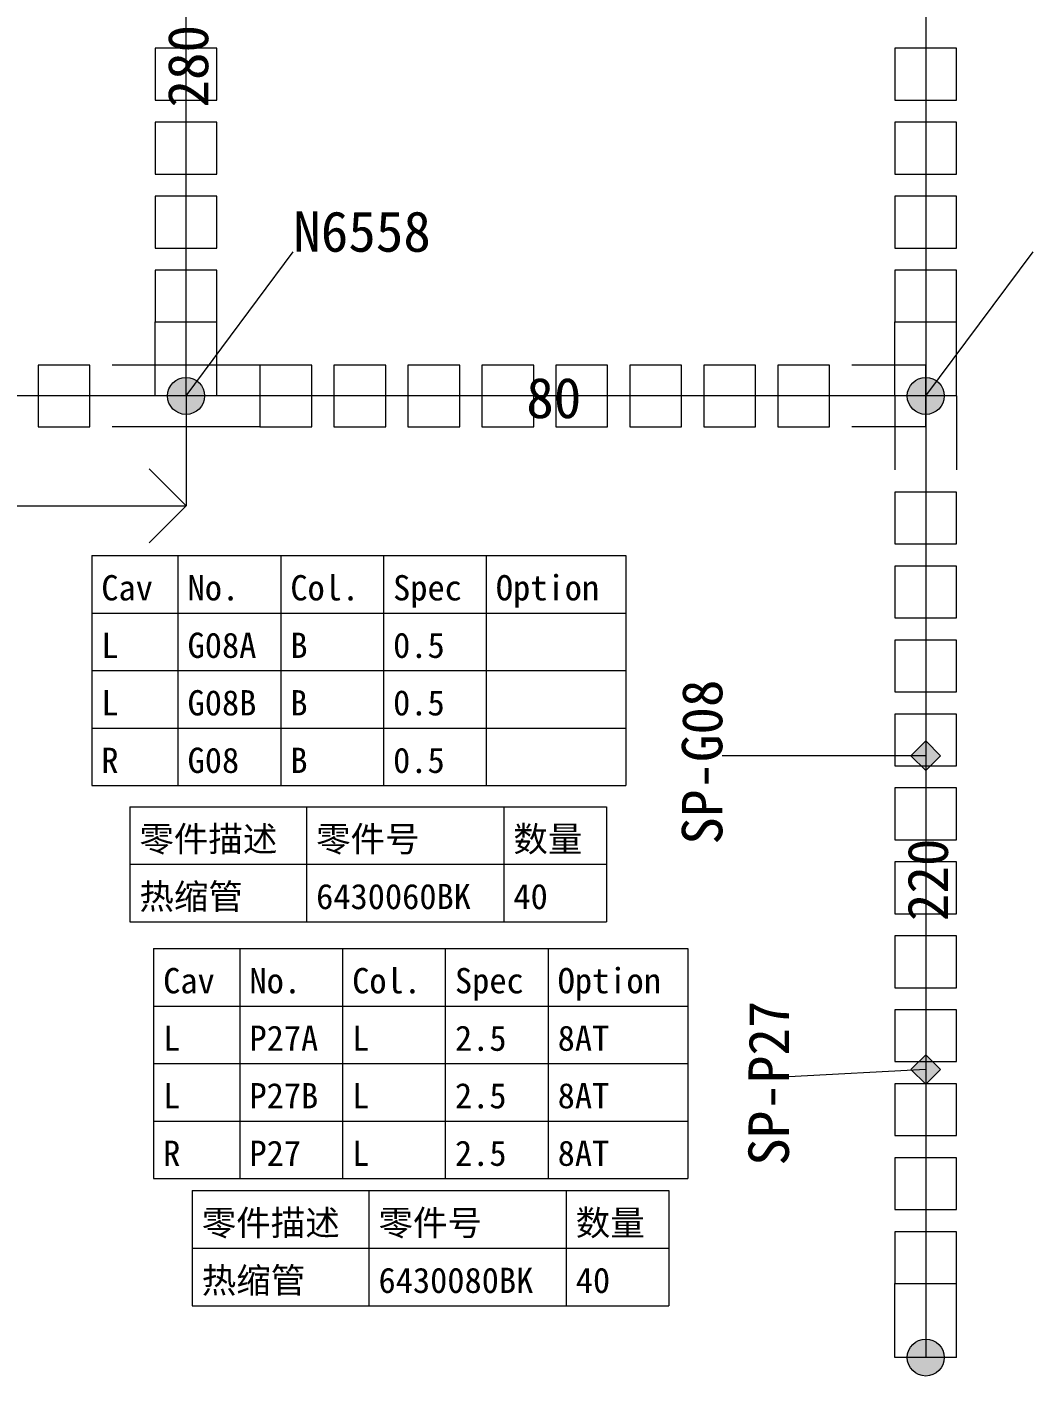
# Model space of a CAD drawing. Header units: millimetres. Extents: x 6 to 3615, y -854 to 0.
# Drawn here: x 913.8 to 981.8, y -771.4 to -680.3 of the extents above; entities that cross this region are included whole.
import ezdxf

# ---------------------------------------------------------------- set-up
doc = ezdxf.new("R2010")
doc.units = ezdxf.units.MM
doc.styles.add('4eff5b8b_Style', font='simfang.ttf')

msp = doc.modelspace()

# ---------------------------------------------------------------- hatches: boundary and pattern name
h = msp.add_hatch(color=256)
edge = h.paths.add_edge_path()
edge.add_arc((924.562, -705.193), 1.25, 0, 360)
h = msp.add_hatch(color=256)
edge = h.paths.add_edge_path()
edge.add_arc((924.562, -705.193), 1.25, 0, 360)
h = msp.add_hatch(color=256)
edge = h.paths.add_edge_path()
edge.add_arc((974.562, -705.193), 1.25, 0, 360)
h = msp.add_hatch(color=256)
edge = h.paths.add_edge_path()
edge.add_arc((974.562, -705.193), 1.25, 0, 360)
for points in [[(974.562, -730.51), (973.562, -729.51), (974.562, -728.51), (975.562, -729.51)], [(974.562, -751.721), (973.562, -750.721), (974.562, -749.721), (975.562, -750.721)]]:
    msp.add_hatch(color=256).paths.add_polyline_path(points)
h = msp.add_hatch(color=256)
edge = h.paths.add_edge_path()
edge.add_arc((974.562, -770.193), 1.25, 0, 360)
h = msp.add_hatch(color=256)
edge = h.paths.add_edge_path()
edge.add_arc((974.562, -770.193), 1.25, 0, 360)

# ---------------------------------------------------------------- linework, layer by layer
at = {"linetype": 'Continuous', "lineweight": 0}
for p, q in [((926.646, -681.693), (922.479, -681.693)), ((922.479, -681.693), (922.482, -685.193)), ((926.646, -685.193), (926.646, -681.693)), ((976.646, -681.693), (972.479, -681.693)), ((972.479, -681.693), (972.482, -685.193)), ((976.646, -685.193), (976.646, -681.693)), ((922.482, -685.193), (926.646, -685.193)), ((926.646, -685.193), (926.646, -685.193)), ((972.482, -685.193), (976.646, -685.193)), ((976.646, -685.193), (976.646, -685.193)), ((926.646, -686.693), (922.479, -686.693)), ((922.479, -686.693), (922.482, -690.193)), ((926.646, -690.193), (926.646, -686.693)), ((976.646, -686.693), (972.479, -686.693)), ((972.479, -686.693), (972.482, -690.193)), ((976.646, -690.193), (976.646, -686.693)), ((922.482, -690.193), (926.646, -690.193)), ((926.646, -690.193), (926.646, -690.193)), ((972.482, -690.193), (976.646, -690.193)), ((976.646, -690.193), (976.646, -690.193)), ((926.646, -691.693), (922.479, -691.693)), ((922.479, -691.693), (922.482, -695.193)), ((926.646, -695.193), (926.646, -691.693)), ((976.646, -691.693), (972.479, -691.693)), ((972.479, -691.693), (972.482, -695.193)), ((976.646, -695.193), (976.646, -691.693)), ((922.482, -695.193), (926.646, -695.193)), ((926.646, -695.193), (926.646, -695.193)), ((972.482, -695.193), (976.646, -695.193)), ((976.646, -695.193), (976.646, -695.193)), ((926.646, -696.693), (922.479, -696.693)), ((922.479, -696.693), (922.482, -700.193)), ((926.646, -700.193), (926.646, -696.693)), ((976.646, -696.693), (972.479, -696.693)), ((972.479, -696.693), (972.482, -700.193)), ((976.646, -700.193), (976.646, -696.693)), ((922.482, -700.193), (926.646, -700.193)), ((926.646, -700.193), (926.646, -700.193)), ((972.482, -700.193), (976.646, -700.193)), ((976.646, -700.193), (976.646, -700.193)), ((918.062, -703.109), (914.562, -703.109)), ((914.562, -703.109), (914.562, -707.276)), ((918.062, -707.276), (918.062, -703.109)), ((933.062, -703.109), (929.562, -703.109)), ((929.562, -703.109), (929.562, -707.276)), ((933.062, -707.276), (933.062, -703.109)), ((938.062, -703.109), (934.562, -703.109)), ((934.562, -703.109), (934.562, -707.276)), ((938.062, -707.276), (938.062, -703.109)), ((943.062, -703.109), (939.562, -703.109)), ((939.562, -703.109), (939.562, -707.276)), ((943.062, -707.276), (943.062, -703.109)), ((948.062, -703.109), (944.562, -703.109)), ((944.562, -703.109), (944.562, -707.276)), ((948.062, -707.276), (948.062, -703.109)), ((953.062, -703.109), (949.562, -703.109)), ((949.562, -703.109), (949.562, -707.276)), ((953.062, -707.276), (953.062, -703.109)), ((958.062, -703.109), (954.562, -703.109)), ((954.562, -703.109), (954.562, -707.276)), ((958.062, -707.276), (958.062, -703.109)), ((963.062, -703.109), (959.562, -703.109)), ((959.562, -703.109), (959.562, -707.276)), ((963.062, -707.276), (963.062, -703.109)), ((968.062, -703.109), (964.562, -703.109)), ((964.562, -703.109), (964.562, -707.276)), ((968.062, -707.276), (968.062, -703.109)), ((914.562, -707.276), (918.062, -707.276)), ((914.562, -707.276), (914.562, -707.276)), ((929.562, -707.276), (933.062, -707.276)), ((929.562, -707.276), (929.562, -707.276)), ((934.562, -707.276), (938.062, -707.276)), ((934.562, -707.276), (934.562, -707.276)), ((939.562, -707.276), (943.062, -707.276)), ((939.562, -707.276), (939.562, -707.276)), ((944.562, -707.276), (948.062, -707.276)), ((944.562, -707.276), (944.562, -707.276)), ((949.562, -707.276), (953.062, -707.276)), ((949.562, -707.276), (949.562, -707.276)), ((954.562, -707.276), (958.062, -707.276)), ((954.562, -707.276), (954.562, -707.276)), ((959.562, -707.276), (963.062, -707.276)), ((959.562, -707.276), (959.562, -707.276)), ((964.562, -707.276), (968.062, -707.276)), ((964.562, -707.276), (964.562, -707.276)), ((976.646, -711.693), (972.479, -711.693)), ((972.479, -711.693), (972.482, -715.193)), ((976.646, -715.193), (976.646, -711.693)), ((972.482, -715.193), (976.646, -715.193)), ((976.646, -715.193), (976.646, -715.193)), ((976.646, -716.693), (972.479, -716.693)), ((972.479, -716.693), (972.482, -720.193)), ((976.646, -720.193), (976.646, -716.693)), ((972.482, -720.193), (976.646, -720.193)), ((976.646, -720.193), (976.646, -720.193)), ((976.646, -721.693), (972.479, -721.693)), ((972.479, -721.693), (972.482, -725.193)), ((976.646, -725.193), (976.646, -721.693)), ((972.482, -725.193), (976.646, -725.193)), ((976.646, -725.193), (976.646, -725.193)), ((976.646, -726.693), (972.479, -726.693)), ((972.479, -726.693), (972.482, -730.193)), ((976.646, -730.193), (976.646, -726.693)), ((972.482, -730.193), (976.646, -730.193)), ((976.646, -730.193), (976.646, -730.193)), ((976.646, -731.693), (972.479, -731.693)), ((972.479, -731.693), (972.482, -735.193)), ((976.646, -735.193), (976.646, -731.693)), ((972.482, -735.193), (976.646, -735.193)), ((976.646, -735.193), (976.646, -735.193)), ((976.646, -736.693), (972.479, -736.693)), ((972.479, -736.693), (972.482, -740.193)), ((976.646, -740.193), (976.646, -736.693)), ((972.482, -740.193), (976.646, -740.193)), ((976.646, -740.193), (976.646, -740.193)), ((976.646, -741.693), (972.479, -741.693)), ((972.479, -741.693), (972.482, -745.193)), ((976.646, -745.193), (976.646, -741.693)), ((972.482, -745.193), (976.646, -745.193)), ((976.646, -745.193), (976.646, -745.193)), ((976.646, -746.693), (972.479, -746.693)), ((972.479, -746.693), (972.482, -750.193)), ((976.646, -750.193), (976.646, -746.693)), ((972.482, -750.193), (976.646, -750.193)), ((976.646, -750.193), (976.646, -750.193)), ((976.646, -751.693), (972.479, -751.693)), ((972.479, -751.693), (972.482, -755.193)), ((976.646, -755.193), (976.646, -751.693)), ((972.482, -755.193), (976.646, -755.193)), ((976.646, -755.193), (976.646, -755.193)), ((976.646, -756.693), (972.479, -756.693)), ((972.479, -756.693), (972.482, -760.193)), ((976.646, -760.193), (976.646, -756.693)), ((972.482, -760.193), (976.646, -760.193)), ((976.646, -760.193), (976.646, -760.193)), ((976.646, -761.693), (972.479, -761.693)), ((972.479, -761.693), (972.482, -765.193)), ((976.646, -765.193), (976.646, -761.693)), ((972.482, -765.193), (976.646, -765.193)), ((976.646, -765.193), (976.646, -765.193))]:
    msp.add_line(p, q, dxfattribs=at)
at = {"linetype": 'Continuous', "lineweight": 13}
for p, q in [((973.562, -729.51), (974.562, -728.51)), ((973.562, -729.51), (974.562, -728.51)), ((974.562, -728.51), (975.562, -729.51)), ((974.562, -728.51), (975.562, -729.51)), ((973.562, -729.51), (974.562, -730.51)), ((974.562, -730.51), (973.562, -729.51)), ((975.562, -729.51), (974.562, -730.51)), ((975.562, -729.51), (974.562, -730.51)), ((973.562, -750.721), (974.562, -749.721)), ((973.562, -750.721), (974.562, -749.721)), ((974.562, -749.721), (975.562, -750.721)), ((974.562, -749.721), (975.562, -750.721)), ((973.562, -750.721), (974.562, -751.721)), ((974.562, -751.721), (973.562, -750.721)), ((975.562, -750.721), (974.562, -751.721)), ((975.562, -750.721), (974.562, -751.721))]:
    msp.add_line(p, q, dxfattribs=at)
for points in [[(974.562, -645.193), (974.562, -705.193)], [(924.562, -705.193), (924.562, -660.193)], [(924.562, -705.193), (931.812, -695.443)], [(974.562, -705.193), (981.812, -695.443)], [(924.562, -705.193), (834.562, -705.193)], [(924.562, -705.193), (924.562, -712.615)], [(974.562, -705.193), (924.562, -705.193)], [(974.562, -705.193), (974.562, -770.193)], [(924.562, -712.615), (922.062, -710.115)], [(888.409, -712.615), (924.562, -712.615)], [(924.562, -712.615), (922.062, -715.115)], [(918.185, -715.984), (954.299, -715.984)], [(918.185, -715.984), (918.185, -731.536)], [(918.185, -715.984), (954.299, -715.984)], [(924.018, -715.984), (924.018, -731.536)], [(930.964, -715.984), (930.964, -731.536)], [(937.909, -715.984), (937.909, -731.536)], [(944.854, -715.984), (944.854, -731.536)], [(954.299, -715.984), (954.299, -731.536)], [(918.185, -719.872), (954.299, -719.872)], [(918.185, -723.76), (954.299, -723.76)], [(918.185, -727.648), (954.299, -727.648)], [(974.562, -729.51), (960.812, -729.523)], [(918.185, -731.536), (954.299, -731.536)], [(920.76, -732.966), (952.984, -732.966)], [(920.76, -732.966), (920.76, -740.742)], [(920.76, -732.966), (952.984, -732.966)], [(932.706, -732.966), (932.706, -740.742)], [(946.039, -732.966), (946.039, -740.742)], [(952.984, -732.966), (952.984, -740.742)], [(920.76, -736.854), (952.984, -736.854)], [(920.76, -740.742), (952.984, -740.742)], [(922.365, -742.544), (958.479, -742.544)], [(922.365, -742.544), (922.365, -758.096)], [(922.365, -742.544), (958.479, -742.544)], [(928.198, -742.544), (928.198, -758.096)], [(935.143, -742.544), (935.143, -758.096)], [(942.089, -742.544), (942.089, -758.096)], [(949.034, -742.544), (949.034, -758.096)], [(958.479, -742.544), (958.479, -758.096)], [(922.365, -746.432), (958.479, -746.432)], [(922.365, -750.32), (958.479, -750.32)], [(974.562, -750.721), (965.312, -751.229)], [(922.365, -754.208), (958.479, -754.208)], [(922.365, -758.096), (958.479, -758.096)], [(924.977, -758.911), (957.201, -758.911)], [(924.977, -758.911), (924.977, -766.688)], [(924.977, -758.911), (957.201, -758.911)], [(936.922, -758.911), (936.922, -766.688)], [(950.255, -758.911), (950.255, -766.688)], [(957.201, -758.911), (957.201, -766.688)], [(924.977, -762.799), (957.201, -762.799)], [(924.977, -766.688), (957.201, -766.688)]]:
    msp.add_lwpolyline(points, dxfattribs=at)
at = {"linetype": 'Continuous', "lineweight": 0}
for points in [[(926.646, -685.193), (926.646, -681.693), (922.479, -681.693), (922.482, -685.193), (926.646, -685.193)], [(976.646, -685.193), (976.646, -681.693), (972.479, -681.693), (972.482, -685.193), (976.646, -685.193)], [(926.646, -690.193), (926.646, -686.693), (922.479, -686.693), (922.482, -690.193), (926.646, -690.193)], [(976.646, -690.193), (976.646, -686.693), (972.479, -686.693), (972.482, -690.193), (976.646, -690.193)], [(926.646, -695.193), (926.646, -691.693), (922.479, -691.693), (922.482, -695.193), (926.646, -695.193)], [(976.646, -695.193), (976.646, -691.693), (972.479, -691.693), (972.482, -695.193), (976.646, -695.193)], [(926.646, -700.193), (926.646, -696.693), (922.479, -696.693), (922.482, -700.193), (926.646, -700.193)], [(976.646, -700.193), (976.646, -696.693), (972.479, -696.693), (972.482, -700.193), (976.646, -700.193)], [(914.562, -707.276), (918.062, -707.276), (918.062, -703.109), (914.562, -703.109), (914.562, -707.276)], [(929.562, -707.276), (933.062, -707.276), (933.062, -703.109), (929.562, -703.109), (929.562, -707.276)], [(934.562, -707.276), (938.062, -707.276), (938.062, -703.109), (934.562, -703.109), (934.562, -707.276)], [(939.562, -707.276), (943.062, -707.276), (943.062, -703.109), (939.562, -703.109), (939.562, -707.276)], [(944.562, -707.276), (948.062, -707.276), (948.062, -703.109), (944.562, -703.109), (944.562, -707.276)], [(949.562, -707.276), (953.062, -707.276), (953.062, -703.109), (949.562, -703.109), (949.562, -707.276)], [(954.562, -707.276), (958.062, -707.276), (958.062, -703.109), (954.562, -703.109), (954.562, -707.276)], [(959.562, -707.276), (963.062, -707.276), (963.062, -703.109), (959.562, -703.109), (959.562, -707.276)], [(964.562, -707.276), (968.062, -707.276), (968.062, -703.109), (964.562, -703.109), (964.562, -707.276)], [(976.646, -715.193), (976.646, -711.693), (972.479, -711.693), (972.482, -715.193), (976.646, -715.193)], [(976.646, -720.193), (976.646, -716.693), (972.479, -716.693), (972.482, -720.193), (976.646, -720.193)], [(976.646, -725.193), (976.646, -721.693), (972.479, -721.693), (972.482, -725.193), (976.646, -725.193)], [(976.646, -730.193), (976.646, -726.693), (972.479, -726.693), (972.482, -730.193), (976.646, -730.193)], [(976.646, -735.193), (976.646, -731.693), (972.479, -731.693), (972.482, -735.193), (976.646, -735.193)], [(976.646, -740.193), (976.646, -736.693), (972.479, -736.693), (972.482, -740.193), (976.646, -740.193)], [(976.646, -745.193), (976.646, -741.693), (972.479, -741.693), (972.482, -745.193), (976.646, -745.193)], [(976.646, -750.193), (976.646, -746.693), (972.479, -746.693), (972.482, -750.193), (976.646, -750.193)], [(976.646, -755.193), (976.646, -751.693), (972.479, -751.693), (972.482, -755.193), (976.646, -755.193)], [(976.646, -760.193), (976.646, -756.693), (972.479, -756.693), (972.482, -760.193), (976.646, -760.193)], [(976.646, -765.193), (976.646, -761.693), (972.479, -761.693), (972.482, -765.193), (976.646, -765.193)]]:
    msp.add_lwpolyline(points, close=True, dxfattribs=at)
for points in [[(922.482, -705.193), (922.479, -700.193)], [(926.646, -705.193), (926.643, -700.193)], [(972.482, -705.193), (972.479, -700.193)], [(976.646, -705.193), (976.643, -700.193)], [(929.562, -703.109), (919.562, -703.109)], [(974.562, -703.109), (969.562, -703.109)], [(974.562, -707.276), (974.562, -703.109)], [(926.646, -705.193), (922.482, -705.193)], [(976.643, -705.193), (972.479, -705.193)], [(972.479, -705.193), (972.482, -710.193)], [(976.646, -705.193), (972.482, -705.193)], [(976.643, -705.193), (976.646, -710.193)], [(929.562, -707.276), (919.562, -707.276)], [(974.562, -707.276), (969.562, -707.276)], [(972.482, -770.193), (972.479, -765.193)], [(976.646, -770.193), (976.643, -765.193)], [(976.646, -770.193), (972.482, -770.193)]]:
    msp.add_lwpolyline(points, dxfattribs=at)
at = {"linetype": 'Continuous', "lineweight": 13}
for points in [[(973.562, -729.51), (974.562, -728.51), (975.562, -729.51), (974.562, -730.51)], [(973.562, -750.721), (974.562, -749.721), (975.562, -750.721), (974.562, -751.721)]]:
    msp.add_lwpolyline(points, close=True, dxfattribs=at)
for centre in [(924.562, -705.193), (924.562, -705.193), (924.562, -705.193), (924.562, -705.193), (974.562, -705.193), (974.562, -705.193), (974.562, -705.193), (974.562, -705.193), (974.562, -770.193), (974.562, -770.193), (974.562, -770.193), (974.562, -770.193)]:
    msp.add_circle(centre, 1.25, dxfattribs=at)

# ---------------------------------------------------------------- texts
at = {"linetype": 'Continuous', "style": '4eff5b8b_Style'}
for s, p in [('280', (926.062, -685.693)), ('SP-G08', (960.812, -735.523)), ('220', (976.062, -740.693)), ('SP-P27', (965.312, -757.229))]:
    msp.add_text(s, height=2.7344, rotation=-270, dxfattribs=at).set_placement(p)
for s, height, p in [('N6558', 2.7344, (931.812, -695.443)), ('80', 2.7344, (947.562, -706.693)), ('Cav', 1.709, (918.836, -719.013)), ('No.', 1.709, (924.669, -719.013)), ('Col.', 1.709, (931.615, -719.013)), ('Spec', 1.709, (938.56, -719.013)), ('Option', 1.709, (945.505, -719.013)), ('L', 1.709, (918.836, -722.901)), ('G08A', 1.709, (924.669, -722.901)), ('B', 1.709, (931.615, -722.901)), ('0.5', 1.709, (938.56, -722.901)), ('L', 1.709, (918.836, -726.789)), ('G08B', 1.709, (924.669, -726.789)), ('B', 1.709, (931.615, -726.789)), ('0.5', 1.709, (938.56, -726.789)), ('R', 1.709, (918.836, -730.677)), ('G08', 1.709, (924.669, -730.677)), ('B', 1.709, (931.615, -730.677)), ('0.5', 1.709, (938.56, -730.677)), ('零件描述', 1.709, (921.411, -735.995)), ('零件号', 1.709, (933.357, -735.995)), ('数量', 1.709, (946.69, -735.995)), ('热缩管', 1.709, (921.411, -739.883)), ('6430060BK', 1.709, (933.357, -739.883)), ('40', 1.709, (946.69, -739.883)), ('Cav', 1.709, (923.016, -745.573)), ('No.', 1.709, (928.849, -745.573)), ('Col.', 1.709, (935.794, -745.573)), ('Spec', 1.709, (942.74, -745.573)), ('Option', 1.709, (949.685, -745.573)), ('L', 1.709, (923.016, -749.461)), ('P27A', 1.709, (928.849, -749.461)), ('L', 1.709, (935.794, -749.461)), ('2.5', 1.709, (942.74, -749.461)), ('8AT', 1.709, (949.685, -749.461)), ('L', 1.709, (923.016, -753.349)), ('P27B', 1.709, (928.849, -753.349)), ('L', 1.709, (935.794, -753.349)), ('2.5', 1.709, (942.74, -753.349)), ('8AT', 1.709, (949.685, -753.349)), ('R', 1.709, (923.016, -757.237)), ('P27', 1.709, (928.849, -757.237)), ('L', 1.709, (935.794, -757.237)), ('2.5', 1.709, (942.74, -757.237)), ('8AT', 1.709, (949.685, -757.237)), ('零件描述', 1.709, (925.628, -761.94)), ('零件号', 1.709, (937.573, -761.94)), ('数量', 1.709, (950.906, -761.94)), ('热缩管', 1.709, (925.628, -765.828)), ('6430080BK', 1.709, (937.573, -765.828)), ('40', 1.709, (950.906, -765.828))]:
    msp.add_text(s, height=height, dxfattribs=at).set_placement(p)

doc.saveas('drawing.dxf')
